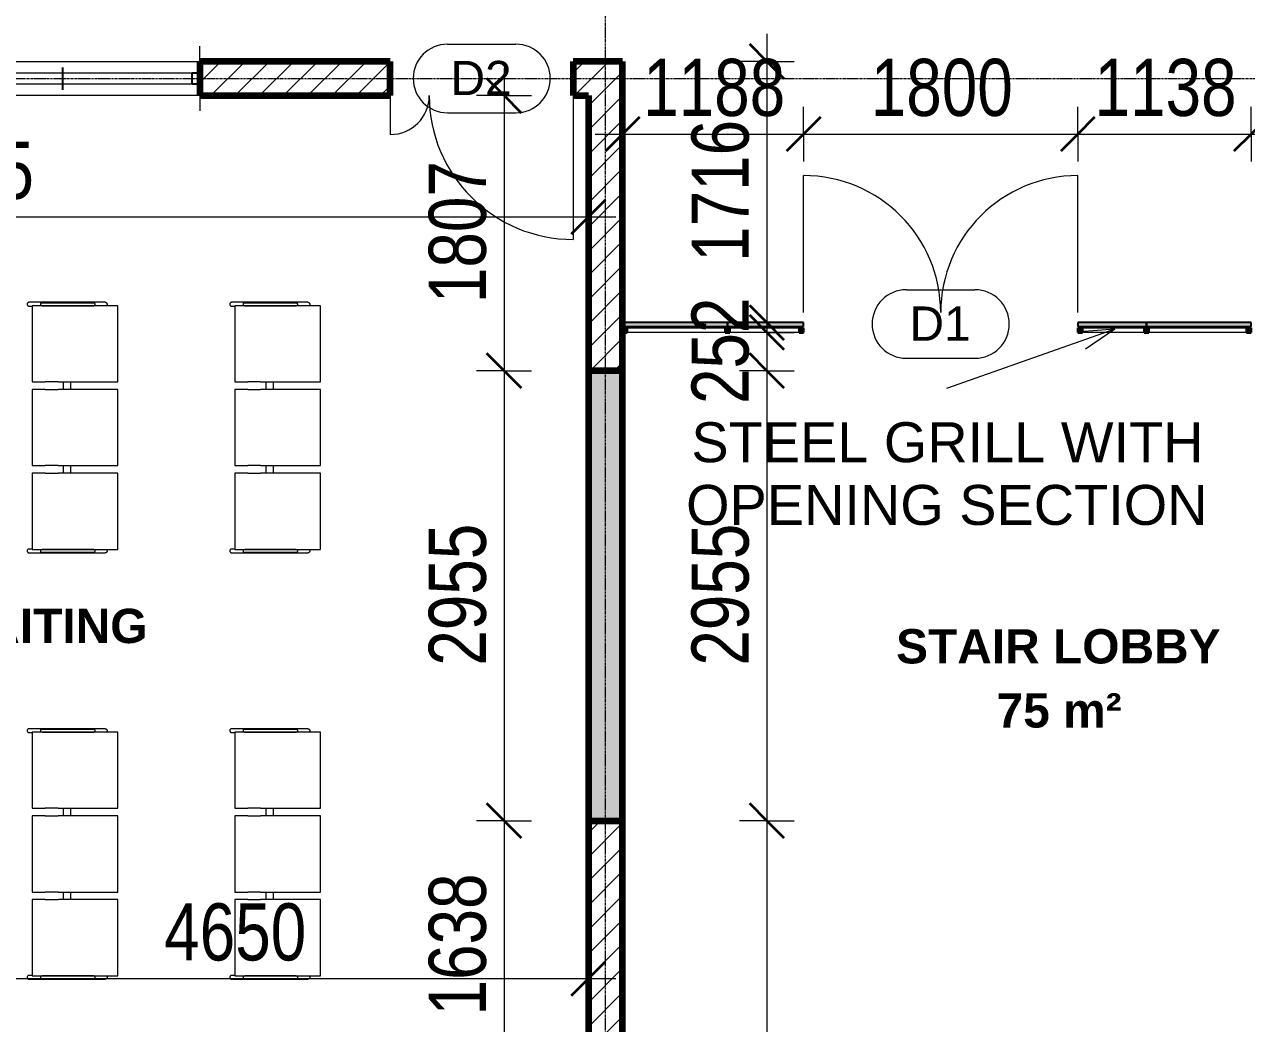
# Model space of a CAD drawing. Header units: millimetres. Extents: x -35190 to 411743, y -233114 to 23872.
# Drawn here: x 4173 to 12194, y -8334 to -1773 of the extents above; entities that cross this region are included whole.
import ezdxf

# ---------------------------------------------------------------- set-up
doc = ezdxf.new("R2010")
doc.units = ezdxf.units.MM
for name, pattern in [('Aligning Line', [6.35, 3.175, -3.175]), ('Dash', [6.35, 3.175, -3.175]), ('Grid Line', [22.225, 12.7, -3.175, 3.175, -3.175])]:
    doc.linetypes.add(name, pattern=pattern)
for name, color, linetype, lineweight in [('A-ANNO-DIMS', 211, 'Continuous', 9), ('A-ANNO-DIMS-75', 211, 'Continuous', 9), ('A-AREA-IDEN', 2, 'Continuous', 9), ('A-DETL-GENF', 92, 'Continuous', 18), ('A-DETL-HDLN', 90, 'Dash', 18), ('A-DETL-THIN', 151, 'Continuous', 18), ('A-DOOR', 31, 'Continuous', 18), ('A-DOOR-IDEN', 31, 'Continuous', 9), ('A-GLAZ', 151, 'Continuous', 18), ('A-GLAZ-CURT', 52, 'Continuous', 18), ('A-GLAZ-CWMG', 51, 'Continuous', 18), ('A-WALL', 113, 'Continuous', 18), ('A-WALL-PATT', 111, 'Continuous', 18), ('G-ANNO-TEXT', 231, 'Continuous', 9), ('I-FURN', 30, 'Continuous', 18), ('S-GRID', 1, 'Continuous', 9)]:
    doc.layers.add(name, color=color, linetype=linetype, lineweight=lineweight)
doc.styles.add('Arial_10', font='arial.ttf', dxfattribs={"height": 225})
doc.styles.add('Arial_3', font='arial.ttf', dxfattribs={"width": 0.8, "height": 375})
doc.styles.add('Arial_7', font='arial.ttf', dxfattribs={"height": 262.5})
doc.styles.add('Arial_B', font='arialbd.ttf', dxfattribs={"height": 225})
doc.dimstyles.new('main_4_5mm', dxfattribs={"dimscale": 304.8, "dimtxt": 382.597275, "dimasz": 0.738189, "dimexe": 0.590551, "dimexo": 0.0625, "dimgap": 0.024606, "dimtad": 1, "dimdec": 0, "dimzin": 0, "dimdsep": 46, "dimtxsty": 'Arial_3', "dimblk1": 'OBLIQUE', "dimblk2": 'OBLIQUE', "dimsah": 1, "dimcen": 0.09, "dimdle": 0.590551, "dimazin": 0, "dimtfac": 1, "dimtdec": 4, "dimtix": 1, "dimtmove": 0, "dimatfit": 3, "dimfxl": 0.590551, "dimfxlon": 1, "dimtvp": 1, "dimtolj": 1, "dimtzin": 0, "dimarcsym": 2})
doc.dimstyles.new('main_4_5mm_2', dxfattribs={"dimscale": 304.8, "dimtxt": 382.597275, "dimasz": 0.738189, "dimexe": 0.590551, "dimexo": 0.0625, "dimgap": 0.024606, "dimtad": 1, "dimdec": 0, "dimzin": 0, "dimdsep": 46, "dimtxsty": 'Arial_3', "dimblk1": 'OBLIQUE', "dimblk2": 'OBLIQUE', "dimsah": 1, "dimcen": 0.09, "dimdle": 0.590551, "dimazin": 0, "dimtfac": 1, "dimtdec": 4, "dimtix": 1, "dimtmove": 0, "dimatfit": 3, "dimfxl": 0.590551, "dimfxlon": 1, "dimtvp": 1, "dimtolj": 1, "dimtzin": 0, "dimarcsym": 2})
pattern_1 = [(45, (0, 0), (-79.5495, 79.5495), [])]

# ---------------------------------------------------------------- blocks, each defined once
blk = doc.blocks.new('Sliding - 2L - SL1_8 X 1_5-424376-GROUND FLOOR')
at = {"layer": 'A-GLAZ'}
for p, q in [((-573.8, 112.5), (-573.8, 212.5)), ((1226.2, 112.5), (1226.2, 212.5)), ((1176.2, 35), (-523.8, 35)), ((-523.8, -35), (1176.2, -35)), ((-573.8, -112.5), (-573.8, -192.5)), ((1226.2, -112.5), (1226.2, -212.5))]:
    blk.add_line(p, q, dxfattribs=at)
at = {"layer": 'A-GLAZ', "lineweight": 25}
for p, q in [((-523.8, 35), (-573.8, 35)), ((-523.8, -35), (-523.8, 35)), ((326.2, -75), (326.2, 72.5)), ((1226.2, 35), (1176.2, 35)), ((1176.2, -35), (1176.2, 35)), ((-573.8, -35), (-523.8, -35)), ((1176.2, -35), (1226.2, -35))]:
    blk.add_line(p, q, dxfattribs=at)
blk = doc.blocks.new('Double - Offset 1 - 1200 x 2100mm Sgl Swing-501792-GROUND FLOOR')
at = {"layer": 'A-DOOR'}
for p, q in [((-366, -112.5), (-366, -368)), ((834, -112.5), (834, -1057))]:
    blk.add_line(p, q, dxfattribs=at)
for centre, radius, start, end in [((-366, -112.5), 255.5, 270, 0), ((834, -112.5), 944.5, 180, 270)]:
    blk.add_arc(centre, radius, start, end, dxfattribs=at)
blk = doc.blocks.new('Waitiing_Room_Seat_-_3St_3749 - Three Seater-554953-GROUND FLOOR')
at = {"layer": 'I-FURN'}
for p, q in [((-272.5, 150), (-272.5, -100)), ((250, 129.6), (-250, 129.6)), ((-250, 129.6), (-250, 120)), ((-250, 120), (-250, 61)), ((-247.5, 129.6), (-247.5, 150)), ((250, 120), (250, 129.6)), ((250, 43.9), (250, 120)), ((800, 129.6), (300, 129.6)), ((300, 129.6), (300, 120)), ((300, 120), (300, 43.9)), ((800, 120), (800, 129.6)), ((800, 43.9), (800, 120)), ((1350, 129.6), (850, 129.6)), ((850, 129.6), (850, 120)), ((850, 120), (850, 43.9)), ((1347.5, 150), (1347.5, 129.6)), ((1350, 120), (1350, 129.6)), ((1350, 60.9), (1350, 120)), ((1372.5, -100), (1372.5, 150)), ((250, 43.9), (250, -40.1)), ((300, -40.1), (300, 43.9)), ((800, 43.9), (800, -40.1)), ((850, -40.1), (850, 43.9)), ((250, -430), (250, -40.1)), ((300, -75), (250, -75)), ((300, -40.1), (300, -430)), ((800, -430), (800, -40.1)), ((850, -75), (800, -75)), ((850, -40.1), (850, -430)), ((-272.5, -100), (-272.5, -350)), ((250, -125), (300, -125)), ((800, -125), (850, -125)), ((1372.5, -350), (1372.5, -100)), ((-270, -249.3), (-270, -257.4)), ((-270, -266.6), (-270, -269.7)), ((-250, -269.7), (-250, -266.6)), ((-250, -269.7), (-250, -430)), ((1350, -249.3), (1350, -257.4)), ((1350, -266.6), (1350, -269.7)), ((1350, -430), (1350, -269.7)), ((1370, -269.7), (1370, -266.6)), ((-250, -430), (-250, -433.7)), ((-250, -433.7), (250, -433.7)), ((250, -433.7), (250, -430)), ((300, -430), (300, -433.7)), ((300, -433.7), (800, -433.7)), ((800, -433.7), (800, -430)), ((850, -430), (850, -433.7)), ((850, -433.7), (1350, -433.7)), ((1350, -433.7), (1350, -430))]:
    blk.add_line(p, q, dxfattribs=at)
at = {"layer": 'I-FURN', "flags": 128}
for points in [[(-270, -249.3), (-270, -170.2), (-270, -89.3), (-270, -8.4), (-270, 70.7)], [(-270, 70.7), (-270, -8.4), (-270, -89.3), (-270, -170.2), (-270, -249.3)], [(-250, 64.4), (-250, -8.4), (-250, -89.3), (-250, -170.2), (-250, -249.3)], [(-250, -249.3), (-250, -170.2), (-250, -89.3), (-250, -8.4), (-250, 64.4)], [(1350, 64.4), (1350, -8.4), (1350, -89.3), (1350, -170.2), (1350, -249.3)], [(1350, -249.3), (1350, -170.2), (1350, -89.3), (1350, -8.4), (1350, 64.4)], [(1370, -249.3), (1370, -170.2), (1370, -89.3), (1370, -8.4), (1370, 70.7)], [(1370, 70.7), (1370, -8.4), (1370, -89.3), (1370, -170.2), (1370, -249.3)], [(-270, -269.7), (-270, -274.3), (-270, -266.6), (-270, -249.3)], [(-270, -249.3), (-270, -266.6), (-270, -274.3), (-270, -269.7)], [(-250, -274.4), (-250.2, -275.9), (-250.8, -277.3), (-251.8, -278.7), (-253.1, -279.8), (-254.8, -280.8), (-256.8, -281.5), (-259, -281.9), (-261.3, -281.8), (-263.6, -281.4), (-265.6, -280.6), (-267.4, -279.5), (-268.5, -278.3), (-269.2, -277.4), (-269.8, -275.8), (-270, -274.4)], [(-250, -249.3), (-250, -266.6), (-250, -274.3), (-250, -269.7)], [(-250, -269.7), (-250, -274.3), (-250, -266.6), (-250, -249.3)], [(1350, -249.3), (1350, -266.6), (1350, -274.3), (1350, -269.7)], [(1350, -269.7), (1350, -274.3), (1350, -266.6), (1350, -249.3)], [(1370, -274.4), (1369.8, -275.9), (1369.2, -277.3), (1368.2, -278.7), (1366.9, -279.8), (1365.2, -280.8), (1363.2, -281.5), (1361, -281.9), (1358.7, -281.8), (1356.4, -281.4), (1354.4, -280.6), (1352.6, -279.5), (1351.5, -278.3), (1350.8, -277.4), (1350.2, -275.8), (1350, -274.4)], [(1370, -269.7), (1370, -274.3), (1370, -266.6), (1370, -249.3)], [(1370, -249.3), (1370, -266.6), (1370, -274.3), (1370, -269.7)]]:
    blk.add_lwpolyline(points, dxfattribs=at)
at = {"layer": 'I-FURN'}
for points, knots in [([(-247.5, 150), (-247.5, 151.1), (-247.8, 153.3), (-248.8, 155.8), (-250.1, 157.6), (-251.5, 159.3), (-253.7, 160.9), (-256.7, 162.2), (-260, 162.6), (-263.3, 162.2), (-266.3, 160.9), (-268.5, 159.3), (-269.9, 157.6), (-271.2, 155.8), (-272.2, 153.3), (-272.5, 151.1), (-272.5, 150)], [0, 0, 0, 0, 0.083333, 0.166667, 0.208333, 0.25, 0.333333, 0.416667, 0.5, 0.583333, 0.666667, 0.75, 0.791667, 0.833333, 0.916667, 1, 1, 1, 1]), ([(1372.5, 150), (1372.5, 151.1), (1372.2, 153.3), (1371.2, 155.8), (1369.9, 157.6), (1368.5, 159.3), (1366.3, 160.9), (1363.3, 162.2), (1360, 162.6), (1356.7, 162.2), (1353.7, 160.9), (1351.5, 159.3), (1350.1, 157.6), (1348.8, 155.8), (1347.8, 153.3), (1347.5, 151.1), (1347.5, 150)], [0, 0, 0, 0, 0.083333, 0.166667, 0.208333, 0.25, 0.333333, 0.416667, 0.5, 0.583333, 0.666667, 0.75, 0.791667, 0.833333, 0.916667, 1, 1, 1, 1]), ([(-269.9, -100), (-270.2, -100), (-270.7, -100), (-271.2, -100), (-271.7, -100), (-272.3, -100), (-272.5, -100), (-272.5, -100)], [0.7916667, 0.7916667, 0.7916667, 0.7916667, 0.8333333, 0.8541667, 0.875, 0.9166667, 1, 1, 1, 1]), ([(1372.5, -100), (1372.5, -100), (1372.3, -100), (1371.6, -100), (1371, -100), (1370.4, -100), (1370.1, -100), (1370, -100)], [0, 0, 0, 0, 0.0833333, 0.125, 0.1666667, 0.1875, 0.2044836, 0.2044836, 0.2044836, 0.2044836]), ([(-249.9, -357.4), (-250, -357.5), (-250.4, -358), (-251.5, -359.3), (-253.7, -360.9), (-256.7, -362.2), (-260, -362.6), (-263.3, -362.2), (-266.3, -360.9), (-268.5, -359.3), (-269.9, -357.6), (-271.2, -355.8), (-272.2, -353.3), (-272.5, -351.1), (-272.5, -350)], [0.2012889, 0.2012889, 0.2012889, 0.2012889, 0.2083333, 0.25, 0.3333333, 0.4166667, 0.5, 0.5833333, 0.6666667, 0.75, 0.7916667, 0.8333333, 0.9166667, 1, 1, 1, 1]), ([(1372.5, -350), (1372.5, -351.1), (1372.2, -353.3), (1371.2, -355.8), (1369.9, -357.6), (1368.5, -359.3), (1366.3, -360.9), (1363.3, -362.2), (1360, -362.6), (1356.7, -362.2), (1353.7, -360.9), (1351.5, -359.3), (1350.4, -358), (1350, -357.5), (1349.9, -357.4)], [0, 0, 0, 0, 0.0833333, 0.1666667, 0.2083333, 0.25, 0.3333333, 0.4166667, 0.5, 0.5833333, 0.6666667, 0.75, 0.7916667, 0.7987111, 0.7987111, 0.7987111, 0.7987111])]:
    blk.add_open_spline(points, degree=3, knots=knots, dxfattribs=at)
for points in [[(-270, 70.7), (-270, 70.9), (-269.9, 71.2), (-269.2, 71.6), (-268.1, 72), (-266.7, 72.4), (-265, 72.6), (-263.1, 72.8), (-261.1, 72.9), (-258.9, 72.9), (-256.9, 72.8), (-255, 72.6), (-253.3, 72.4), (-251.9, 72), (-250.8, 71.6), (-250.1, 71.2), (-250, 70.9), (-250, 70.7)], [(1350, 70.7), (1350, 70.9), (1350.1, 71.2), (1350.8, 71.6), (1351.9, 72), (1353.3, 72.4), (1355, 72.6), (1356.9, 72.8), (1358.9, 72.9), (1361.1, 72.9), (1363.1, 72.8), (1365, 72.6), (1366.7, 72.4), (1368.1, 72), (1369.2, 71.6), (1369.9, 71.2), (1370, 70.9), (1370, 70.7)], [(-269.8, -271), (-269.9, -270.6), (-270, -270.1), (-270, -269.7)], [(1350.2, -271), (1350.1, -270.6), (1350, -270.1), (1350, -269.7)]]:
    blk.add_open_spline(points, degree=3, dxfattribs=at)
blk = doc.blocks.new('System Panel - Glazed-793317-GROUND FLOOR')
at = {"layer": 'A-GLAZ-CURT'}
blk.add_hatch(color=1, dxfattribs=at).paths.add_polyline_path([(343.8, 24.5), (343.8, 49.5), (-343.8, 49.5), (-343.8, 24.5)])
at = {"layer": 'A-GLAZ-CURT', "lineweight": 25}
for p, q in [((343.8, 49.5), (-343.8, 49.5)), ((-343.8, 49.5), (-343.8, 24.5)), ((-343.8, 24.5), (343.8, 24.5)), ((343.8, 24.5), (343.8, 49.5))]:
    blk.add_line(p, q, dxfattribs=at)
blk = doc.blocks.new('System Panel - Glazed-793319-GROUND FLOOR')
at = {"layer": 'A-GLAZ-CURT'}
blk.add_hatch(color=1, dxfattribs=at).paths.add_polyline_path([(156.2, 24.5), (156.2, 49.5), (-343.7, 49.5), (-343.7, 24.5)])
at = {"layer": 'A-GLAZ-CURT', "lineweight": 25}
for p, q in [((156.2, 49.5), (-343.7, 49.5)), ((-343.7, 49.5), (-343.7, 24.5)), ((-343.7, 24.5), (156.2, 24.5)), ((156.2, 24.5), (156.2, 49.5))]:
    blk.add_line(p, q, dxfattribs=at)
blk = doc.blocks.new('Rectangular Mullion - 30mm Square-793321-GROUND FLOOR')
at = {"layer": 'A-GLAZ-CWMG'}
blk.add_hatch(color=1, dxfattribs=at).paths.add_polyline_path([(0, 15), (0, -15), (-30, -15), (-30, 15)])
at = {"layer": 'A-GLAZ-CWMG', "lineweight": 35}
for p, q in [((-30, 15), (0, 15)), ((-30, -15), (-30, 15)), ((0, 15), (0, -15)), ((0, -15), (-30, -15))]:
    blk.add_line(p, q, dxfattribs=at)
blk = doc.blocks.new('Rectangular Mullion - 30mm Square-793324-GROUND FLOOR')
at = {"layer": 'A-GLAZ-CWMG'}
blk.add_hatch(color=1, dxfattribs=at).paths.add_polyline_path([(-30, 15), (-30, -15), (0, -15), (0, 15)])
at = {"layer": 'A-GLAZ-CWMG', "lineweight": 35}
for p, q in [((0, 15), (-30, 15)), ((-30, 15), (-30, -15)), ((0, -15), (0, 15)), ((-30, -15), (0, -15))]:
    blk.add_line(p, q, dxfattribs=at)
blk = doc.blocks.new('Rectangular Mullion - 30mm Square-793302-GROUND FLOOR')
at = {"layer": 'A-GLAZ-CWMG'}
for p, q in [((8128.9, -3765.3), (8771.4, -3765.3)), ((8771.4, -3795.3), (8128.9, -3795.3))]:
    blk.add_line(p, q, dxfattribs=at)
blk = doc.blocks.new('Rectangular Mullion - 30mm Square-793303-GROUND FLOOR')
at = {"layer": 'A-GLAZ-CWMG'}
for p, q in [((8801.4, -3765.3), (9256.4, -3765.3)), ((9256.4, -3795.3), (8801.4, -3795.3))]:
    blk.add_line(p, q, dxfattribs=at)
blk = doc.blocks.new('Rectangular Mullion - 30mm Square-793235-GROUND FLOOR')
at = {"layer": 'A-GLAZ-CWMG'}
blk.add_hatch(color=1, dxfattribs=at).paths.add_polyline_path([(15, 15), (15, -15), (-15, -15), (-15, 15)])
at = {"layer": 'A-GLAZ-CWMG', "lineweight": 35}
for p, q in [((-15, 15), (15, 15)), ((-15, -15), (-15, 15)), ((15, 15), (15, -15)), ((15, -15), (-15, -15))]:
    blk.add_line(p, q, dxfattribs=at)
blk = doc.blocks.new('Double - Flush _UK_ - 1810 x 2110mm-792015-GROUND FLOOR')
at = {"layer": 'A-DOOR'}
for p, q in [((-900, 75), (-900, 975)), ((900, 75), (900, 975))]:
    blk.add_line(p, q, dxfattribs=at)
for centre, start, end in [((-900, 75), 360, 90), ((900, 75), 90, 180)]:
    blk.add_arc(centre, 900, start, end, dxfattribs=at)
blk = doc.blocks.new('System Panel - Glazed-793327-GROUND FLOOR')
at = {"layer": 'A-GLAZ-CURT'}
blk.add_hatch(color=1, dxfattribs=at).paths.add_polyline_path([(343.7, 24.5), (343.7, 49.5), (-106.2, 49.5), (-106.2, 24.5)])
at = {"layer": 'A-GLAZ-CURT', "lineweight": 25}
for p, q in [((343.7, 49.5), (-106.2, 49.5)), ((-106.2, 49.5), (-106.2, 24.5)), ((-106.2, 24.5), (343.7, 24.5)), ((343.7, 24.5), (343.7, 49.5))]:
    blk.add_line(p, q, dxfattribs=at)
blk = doc.blocks.new('Rectangular Mullion - 30mm Square-793309-GROUND FLOOR')
at = {"layer": 'A-GLAZ-CWMG'}
for p, q in [((11116.4, -3765.3), (11521.4, -3765.3)), ((11521.4, -3795.3), (11116.4, -3795.3))]:
    blk.add_line(p, q, dxfattribs=at)
blk = doc.blocks.new('Rectangular Mullion - 30mm Square-793314-GROUND FLOOR')
at = {"layer": 'A-GLAZ-CWMG'}
blk.add_hatch(color=1, dxfattribs=at).paths.add_polyline_path([(0, 15), (0, -15), (-30, -15), (-30, 15)])
at = {"layer": 'A-GLAZ-CWMG', "lineweight": 35}
for p, q in [((-30, 15), (0, 15)), ((-30, -15), (-30, 15)), ((0, 15), (0, -15)), ((0, -15), (-30, -15))]:
    blk.add_line(p, q, dxfattribs=at)
blk = doc.blocks.new('Rectangular Mullion - 30mm Square-793315-GROUND FLOOR')
at = {"layer": 'A-GLAZ-CWMG'}
blk.add_hatch(color=1, dxfattribs=at).paths.add_polyline_path([(-30, 15), (-30, -15), (0, -15), (0, 15)])
at = {"layer": 'A-GLAZ-CWMG', "lineweight": 35}
for p, q in [((0, 15), (-30, 15)), ((-30, 15), (-30, -15)), ((0, -15), (0, 15)), ((-30, -15), (0, -15))]:
    blk.add_line(p, q, dxfattribs=at)
blk = doc.blocks.new('DIMBLOCK32-GROUND FLOOR')
at = {"layer": 'A-ANNO-DIMS-75', "transparency": 16777216}
for p, q in [((8098.9, -2493.1), (8098.9, -2313.1)), ((9286.4, -2493.1), (9286.4, -2313.1)), ((7918.9, -2493.1), (9286.4, -2493.1)), ((8098.9, -2493.1), (8098.9, -2673.1)), ((9286.4, -2493.1), (9286.4, -2673.1))]:
    blk.add_line(p, q, dxfattribs=at)
at = {"layer": 'A-ANNO-DIMS-75', "lineweight": 35, "transparency": 16777216}
for p, q in [((8098.9, -2493.1), (8211.4, -2380.6)), ((9286.4, -2493.1), (9398.9, -2380.6)), ((8098.9, -2493.1), (7986.4, -2605.6)), ((9286.4, -2493.1), (9173.9, -2605.6))]:
    blk.add_line(p, q, dxfattribs=at)
at = {"layer": 'A-ANNO-DIMS-75', "color": 0, "transparency": 16777216, "insert": (8233.5, -1998.8), "char_height": 375, "width": 1101.88, "attachment_point": 1, "line_spacing_factor": 0.941778, "style": 'Arial_3'}
blk.add_mtext('1188', dxfattribs=at)
blk = doc.blocks.new('_Oblique')
at = {"color": 0, "linetype": 'ByBlock', "lineweight": -2}
blk.add_line((-0.5, -0.5), (0.5, 0.5), dxfattribs=at)
blk = doc.blocks.new('DIMBLOCK33-GROUND FLOOR')
at = {"layer": 'A-ANNO-DIMS-75', "transparency": 16777216}
for p, q in [((9286.4, -2493.1), (9286.4, -2313.1)), ((11086.4, -2493.1), (11086.4, -2313.1)), ((9286.4, -2493.1), (11086.4, -2493.1)), ((9286.4, -2493.1), (9286.4, -2673.1)), ((11086.4, -2493.1), (11086.4, -2673.1))]:
    blk.add_line(p, q, dxfattribs=at)
at = {"layer": 'A-ANNO-DIMS-75', "lineweight": 35, "transparency": 16777216}
for p, q in [((9286.4, -2493.1), (9398.9, -2380.6)), ((11086.4, -2493.1), (11198.9, -2380.6)), ((9286.4, -2493.1), (9173.9, -2605.6)), ((11086.4, -2493.1), (10973.9, -2605.6))]:
    blk.add_line(p, q, dxfattribs=at)
at = {"layer": 'A-ANNO-DIMS-75', "color": 0, "transparency": 16777216, "insert": (9727.3, -1998.8), "char_height": 375, "width": 1101.88, "attachment_point": 1, "line_spacing_factor": 0.941778, "style": 'Arial_3'}
blk.add_mtext('1800', dxfattribs=at)
blk = doc.blocks.new('DIMBLOCK34-GROUND FLOOR')
at = {"layer": 'A-ANNO-DIMS-75', "transparency": 16777216}
for p, q in [((11086.4, -2493.1), (11086.4, -2313.1)), ((12223.9, -2493.1), (12223.9, -2313.1)), ((11086.4, -2493.1), (12403.9, -2493.1)), ((11086.4, -2493.1), (11086.4, -2673.1)), ((12223.9, -2493.1), (12223.9, -2673.1))]:
    blk.add_line(p, q, dxfattribs=at)
at = {"layer": 'A-ANNO-DIMS-75', "lineweight": 35, "transparency": 16777216}
for p, q in [((11086.4, -2493.1), (11198.9, -2380.6)), ((12223.9, -2493.1), (12336.4, -2380.6)), ((11086.4, -2493.1), (10973.9, -2605.6)), ((12223.9, -2493.1), (12111.4, -2605.6))]:
    blk.add_line(p, q, dxfattribs=at)
at = {"layer": 'A-ANNO-DIMS-75', "color": 0, "transparency": 16777216, "insert": (11196, -1998.8), "char_height": 375, "width": 1101.88, "attachment_point": 1, "line_spacing_factor": 0.941778, "style": 'Arial_3'}
blk.add_mtext('1138', dxfattribs=at)
blk = doc.blocks.new('DIMBLOCK35-GROUND FLOOR')
at = {"layer": 'A-ANNO-DIMS-75', "transparency": 16777216}
for p, q in [((-351.1, -3037.4), (-351.1, -2857.4)), ((7873.9, -3037.4), (7873.9, -2857.4)), ((-531.1, -3037.4), (8053.9, -3037.4)), ((-351.1, -3037.4), (-351.1, -3217.4)), ((7873.9, -3037.4), (7873.9, -3217.4))]:
    blk.add_line(p, q, dxfattribs=at)
at = {"layer": 'A-ANNO-DIMS-75', "lineweight": 35, "transparency": 16777216}
for p, q in [((-351.1, -3037.4), (-238.6, -2924.9)), ((7873.9, -3037.4), (7986.4, -2924.9)), ((-351.1, -3037.4), (-463.6, -3149.9)), ((7873.9, -3037.4), (7761.4, -3149.9))]:
    blk.add_line(p, q, dxfattribs=at)
at = {"layer": 'A-ANNO-DIMS-75', "color": 0, "transparency": 16777216, "insert": (3302.3, -2543.1), "char_height": 375, "width": 1101.88, "attachment_point": 1, "line_spacing_factor": 0.941778, "style": 'Arial_3'}
blk.add_mtext('8225', dxfattribs=at)
blk = doc.blocks.new('DIMBLOCK75-GROUND FLOOR')
at = {"layer": 'A-ANNO-DIMS-75', "lineweight": 35, "transparency": 16777216}
for p, q in [((9045.1, -3795.3), (8932.6, -3682.8)), ((9045.1, -3795.3), (9157.6, -3907.8)), ((9045.1, -4047.3), (8932.6, -3934.8)), ((9045.1, -4047.3), (9157.6, -4159.8))]:
    blk.add_line(p, q, dxfattribs=at)
at = {"layer": 'A-ANNO-DIMS-75', "transparency": 16777216}
for p, q in [((9045.1, -3615.3), (9045.1, -4047.3)), ((9045.1, -3795.3), (8865.1, -3795.3)), ((9045.1, -3795.3), (9225.1, -3795.3)), ((9045.1, -4047.3), (8865.1, -4047.3)), ((9045.1, -4047.3), (9225.1, -4047.3))]:
    blk.add_line(p, q, dxfattribs=at)
at = {"layer": 'A-ANNO-DIMS-75', "color": 0, "transparency": 16777216, "insert": (8550.8, -4265.6), "char_height": 375, "width": 826.41, "attachment_point": 1, "rotation": 90, "line_spacing_factor": 0.941778, "style": 'Arial_3'}
blk.add_mtext('252', dxfattribs=at)
blk = doc.blocks.new('DIMBLOCK76-GROUND FLOOR')
at = {"layer": 'A-ANNO-DIMS-75', "lineweight": 35, "transparency": 16777216}
for p, q in [((9045.1, -4047.3), (8932.6, -3934.8)), ((9045.1, -4047.3), (9157.6, -4159.8)), ((9045.1, -7002.3), (8932.6, -6889.8)), ((9045.1, -7002.3), (9157.6, -7114.8))]:
    blk.add_line(p, q, dxfattribs=at)
at = {"layer": 'A-ANNO-DIMS-75', "transparency": 16777216}
for p, q in [((9045.1, -4047.3), (8865.1, -4047.3)), ((9045.1, -4047.3), (9045.1, -7002.3)), ((9045.1, -4047.3), (9225.1, -4047.3)), ((9045.1, -7002.3), (8865.1, -7002.3)), ((9045.1, -7002.3), (9225.1, -7002.3))]:
    blk.add_line(p, q, dxfattribs=at)
at = {"layer": 'A-ANNO-DIMS-75', "color": 0, "transparency": 16777216, "insert": (8550.8, -5983.9), "char_height": 375, "width": 1101.88, "attachment_point": 1, "rotation": 90, "line_spacing_factor": 0.941778, "style": 'Arial_3'}
blk.add_mtext('2955', dxfattribs=at)
blk = doc.blocks.new('DIMBLOCK77-GROUND FLOOR')
at = {"layer": 'A-ANNO-DIMS-75', "lineweight": 35, "transparency": 16777216}
for p, q in [((9045.1, -7002.3), (8932.6, -6889.8)), ((9045.1, -7002.3), (9157.6, -7114.8)), ((9045.1, -12358.3), (8932.6, -12245.8)), ((9045.1, -12358.3), (9157.6, -12470.8))]:
    blk.add_line(p, q, dxfattribs=at)
at = {"layer": 'A-ANNO-DIMS-75', "transparency": 16777216}
for p, q in [((9045.1, -7002.3), (8865.1, -7002.3)), ((9045.1, -7002.3), (9045.1, -12358.3)), ((9045.1, -7002.3), (9225.1, -7002.3)), ((9045.1, -12358.3), (8865.1, -12358.3)), ((9045.1, -12358.3), (9225.1, -12358.3))]:
    blk.add_line(p, q, dxfattribs=at)
at = {"layer": 'A-ANNO-DIMS-75', "color": 0, "transparency": 16777216, "insert": (8550.8, -10139.4), "char_height": 375, "width": 1101.88, "attachment_point": 1, "rotation": 90, "line_spacing_factor": 0.941778, "style": 'Arial_3'}
blk.add_mtext('5356', dxfattribs=at)
blk = doc.blocks.new('DIMBLOCK118-GROUND FLOOR')
at = {"layer": 'A-ANNO-DIMS-75', "transparency": 16777216}
for p, q in [((3223.9, -8038.5), (3223.9, -7858.5)), ((7873.9, -8038.5), (7873.9, -7858.5)), ((3223.9, -8038.5), (8053.9, -8038.5)), ((3223.9, -8038.5), (3223.9, -8218.5)), ((7873.9, -8038.5), (7873.9, -8218.5))]:
    blk.add_line(p, q, dxfattribs=at)
at = {"layer": 'A-ANNO-DIMS-75', "lineweight": 35, "transparency": 16777216}
for p, q in [((3223.9, -8038.5), (3336.4, -7926)), ((7873.9, -8038.5), (7986.4, -7926)), ((3223.9, -8038.5), (3111.4, -8151)), ((7873.9, -8038.5), (7761.4, -8151))]:
    blk.add_line(p, q, dxfattribs=at)
at = {"layer": 'A-ANNO-DIMS-75', "color": 0, "transparency": 16777216, "insert": (5089.8, -7544.2), "char_height": 375, "width": 1101.88, "attachment_point": 1, "line_spacing_factor": 0.941778, "style": 'Arial_3'}
blk.add_mtext('4650', dxfattribs=at)
blk = doc.blocks.new('DIMBLOCK126-GROUND FLOOR')
at = {"layer": 'A-ANNO-DIMS-75', "transparency": 16777216}
for p, q in [((9045.1, -1835.3), (9045.1, -3910.8)), ((9045.1, -2015.3), (8865.1, -2015.3)), ((9045.1, -2015.3), (9225.1, -2015.3)), ((9045.1, -3730.8), (8865.1, -3730.8)), ((9045.1, -3730.8), (9225.1, -3730.8))]:
    blk.add_line(p, q, dxfattribs=at)
at = {"layer": 'A-ANNO-DIMS-75', "lineweight": 35, "transparency": 16777216}
for p, q in [((9045.1, -2015.3), (8932.6, -1902.8)), ((9045.1, -2015.3), (9157.6, -2127.8)), ((9045.1, -3730.8), (8932.6, -3618.3)), ((9045.1, -3730.8), (9157.6, -3843.3))]:
    blk.add_line(p, q, dxfattribs=at)
at = {"layer": 'A-ANNO-DIMS-75', "color": 0, "transparency": 16777216, "insert": (8550.8, -3332.2), "char_height": 375, "width": 1101.88, "attachment_point": 1, "rotation": 90, "line_spacing_factor": 0.941778, "style": 'Arial_3'}
blk.add_mtext('1716', dxfattribs=at)
blk = doc.blocks.new('DIMBLOCK426-GROUND FLOOR')
at = {"layer": 'A-ANNO-DIMS-75', "transparency": 16777216}
for p, q in [((7320.6, -2060.3), (7320.6, -4047.3)), ((7320.6, -2240.3), (7140.6, -2240.3)), ((7320.6, -2240.3), (7500.6, -2240.3)), ((7320.6, -4047.3), (7140.6, -4047.3)), ((7320.6, -4047.3), (7500.6, -4047.3))]:
    blk.add_line(p, q, dxfattribs=at)
at = {"layer": 'A-ANNO-DIMS-75', "lineweight": 35, "transparency": 16777216}
for p, q in [((7320.6, -2240.3), (7208.1, -2127.8)), ((7320.6, -2240.3), (7433.1, -2352.8)), ((7320.6, -4047.3), (7208.1, -3934.8)), ((7320.6, -4047.3), (7433.1, -4159.8))]:
    blk.add_line(p, q, dxfattribs=at)
at = {"layer": 'A-ANNO-DIMS-75', "color": 0, "transparency": 16777216, "insert": (6826.2, -3602.9), "char_height": 375, "width": 1101.88, "attachment_point": 1, "rotation": 90, "line_spacing_factor": 0.941778, "style": 'Arial_3'}
blk.add_mtext('1807', dxfattribs=at)
blk = doc.blocks.new('DIMBLOCK427-GROUND FLOOR')
at = {"layer": 'A-ANNO-DIMS-75', "lineweight": 35, "transparency": 16777216}
for p, q in [((7320.6, -4047.3), (7208.1, -3934.8)), ((7320.6, -4047.3), (7433.1, -4159.8)), ((7320.6, -7002.3), (7208.1, -6889.8)), ((7320.6, -7002.3), (7433.1, -7114.8))]:
    blk.add_line(p, q, dxfattribs=at)
at = {"layer": 'A-ANNO-DIMS-75', "transparency": 16777216}
for p, q in [((7320.6, -4047.3), (7140.6, -4047.3)), ((7320.6, -4047.3), (7320.6, -7002.3)), ((7320.6, -4047.3), (7500.6, -4047.3)), ((7320.6, -7002.3), (7140.6, -7002.3)), ((7320.6, -7002.3), (7500.6, -7002.3))]:
    blk.add_line(p, q, dxfattribs=at)
at = {"layer": 'A-ANNO-DIMS-75', "color": 0, "transparency": 16777216, "insert": (6826.2, -5983.9), "char_height": 375, "width": 1101.88, "attachment_point": 1, "rotation": 90, "line_spacing_factor": 0.941778, "style": 'Arial_3'}
blk.add_mtext('2955', dxfattribs=at)
blk = doc.blocks.new('DIMBLOCK428-GROUND FLOOR')
at = {"layer": 'A-ANNO-DIMS-75', "lineweight": 35, "transparency": 16777216}
for p, q in [((7320.6, -7002.3), (7208.1, -6889.8)), ((7320.6, -7002.3), (7433.1, -7114.8)), ((7320.6, -8640.3), (7208.1, -8527.8)), ((7320.6, -8640.3), (7433.1, -8752.8))]:
    blk.add_line(p, q, dxfattribs=at)
at = {"layer": 'A-ANNO-DIMS-75', "transparency": 16777216}
for p, q in [((7320.6, -7002.3), (7140.6, -7002.3)), ((7320.6, -7002.3), (7320.6, -8820.3)), ((7320.6, -7002.3), (7500.6, -7002.3)), ((7320.6, -8640.3), (7140.6, -8640.3)), ((7320.6, -8640.3), (7500.6, -8640.3))]:
    blk.add_line(p, q, dxfattribs=at)
at = {"layer": 'A-ANNO-DIMS-75', "color": 0, "transparency": 16777216, "insert": (6826.2, -8280.4), "char_height": 375, "width": 1101.88, "attachment_point": 1, "rotation": 90, "line_spacing_factor": 0.941778, "style": 'Arial_3'}
blk.add_mtext('1638', dxfattribs=at)
blk = doc.blocks.new('M_Door Tag - M_Door Tag-1233-GROUND FLOOR')
at = {"layer": 'A-DOOR-IDEN'}
for p, q in [((-3, 3), (3, 3)), ((-3, -3), (3, -3))]:
    blk.add_line(p, q, dxfattribs=at)
for centre, start, end in [((-3, 0), 90, 270), ((3, 0), 270, 90)]:
    blk.add_arc(centre, 3, start, end, dxfattribs=at)

msp = doc.modelspace()

# ---------------------------------------------------------------- hatches: boundary and pattern name
at = {"layer": 'A-DETL-GENF'}
h = msp.add_hatch(color=7, dxfattribs=at)
h.paths.add_polyline_path([(8098.9, -7002.3), (8098.9, -4047.3), (7873.9, -4047.3), (7873.9, -7002.3)])
h.paths.add_polyline_path([(5448.9, 909.7), (5448.9, 2709.7), (5223.9, 2709.7), (5223.9, 909.7)])
h.paths.add_polyline_path([(5548.9, 3209.7), (6398.9, 3209.7), (6398.9, 3434.7), (5548.9, 3434.7)])
at = {"layer": 'A-WALL-PATT'}
h = msp.add_hatch(dxfattribs=at)
h.set_pattern_fill('FP_1', color=256, style=0, pattern_type=2)
h.set_pattern_definition(pattern_1)
h.paths.add_polyline_path([(948.9, -2240.3), (3523.9, -2240.3), (3523.9, -2015.3), (948.9, -2015.3)])
h.paths.add_polyline_path([(-351.1, -2240.3), (-251.1, -2240.3), (-251.1, -2015.3), (-576.1, -2015.3), (-576.1, -2240.3)])
h.paths.add_polyline_path([(8098.9, -2240.3), (8098.9, -2015.3), (7773.9, -2015.3), (7773.9, -2240.3), (7873.9, -2240.3)])
h.paths.add_polyline_path([(6573.9, -2240.3), (6573.9, -2015.3), (5323.9, -2015.3), (5323.9, -2240.3), (5859.3, -2240.3)])
h = msp.add_hatch(dxfattribs=at)
h.set_pattern_fill('FP_1', color=256, style=0, pattern_type=2)
h.set_pattern_definition(pattern_1)
h.paths.add_polyline_path([(8098.9, -8640.3), (8098.9, -7002.3), (7873.9, -7002.3), (7873.9, -8640.3)])
h.paths.add_polyline_path([(7873.9, -4047.3), (8098.9, -4047.3), (8098.9, -2240.3), (7873.9, -2240.3), (7873.9, -2945.5)])

# ---------------------------------------------------------------- linework, layer by layer
at = {"layer": 'A-DETL-HDLN', "color": 1, "linetype": 'Aligning Line'}
for p, q in [((7873.9, -4047.3), (7873.9, -7002.3)), ((8098.9, -4047.3), (8098.9, -7002.3))]:
    msp.add_line(p, q, dxfattribs=at)
at = {"layer": 'A-DETL-THIN', "lineweight": 100}
for p, q in [((8098.9, -4047.3), (7873.9, -4047.3)), ((7873.9, -4047.3), (7873.9, -7002.3)), ((8098.9, -7002.3), (8098.9, -4047.3)), ((7873.9, -7002.3), (8098.9, -7002.3))]:
    msp.add_line(p, q, dxfattribs=at)
at = {"layer": 'A-DETL-THIN'}
msp.add_line((8098.9, -4408.8), (8098.9, -6640.8), dxfattribs=at)
at = {"layer": 'A-WALL'}
for p, q in [((3523.9, -2015.3), (5323.9, -2015.3)), ((5323.9, -2240.3), (3523.9, -2240.3))]:
    msp.add_line(p, q, dxfattribs=at)
at = {"layer": 'A-WALL', "lineweight": 140}
for p, q in [((6573.9, -2015.3), (5323.9, -2015.3)), ((5323.9, -2015.3), (5323.9, -2240.3)), ((6573.9, -2240.3), (6573.9, -2015.3)), ((8098.9, -2015.3), (7773.9, -2015.3)), ((7773.9, -2015.3), (7773.9, -2240.3)), ((8098.9, -4047.3), (8098.9, -2015.3)), ((5323.9, -2240.3), (6573.9, -2240.3)), ((7773.9, -2240.3), (7873.9, -2240.3)), ((7873.9, -2240.3), (7873.9, -4047.3)), ((7873.9, -7002.3), (7873.9, -8640.3)), ((8098.9, -12358.3), (8098.9, -7002.3))]:
    msp.add_line(p, q, dxfattribs=at)
at = {"layer": 'G-ANNO-TEXT', "color": 10}
for q in [(10224.5, -4162.9), (11097.4, -3792), (11137.4, -3905.7)]:
    msp.add_line((11329.7, -3774.2), q, dxfattribs=at)
at = {"layer": 'S-GRID', "linetype": 'Grid Line'}
for p, q in [((7986.4, -23401.6), (7986.4, 18871.1)), ((-16035.3, -2127.8), (47071.4, -2127.8))]:
    msp.add_line(p, q, dxfattribs=at)

# ---------------------------------------------------------------- block references
at = {"layer": 'A-DOOR'}
for name, p in [('Double - Offset 1 - 1200 x 2100mm Sgl Swing-501792-GROUND FLOOR', (6939.9, -2127.8)), ('Double - Flush _UK_ - 1810 x 2110mm-792015-GROUND FLOOR', (10186.4, -3740.3))]:
    msp.add_blockref(name, p, dxfattribs=at)
at = {"layer": 'A-DOOR-IDEN', "xscale": 74.99999999999996, "yscale": 74.99999999999996, "zscale": 74.99999999999996}
for p in [(7173.9, -2127.8), (10186.4, -3740.3)]:
    msp.add_blockref('M_Door Tag - M_Door Tag-1233-GROUND FLOOR', p, dxfattribs=at)
at = {"layer": 'A-GLAZ'}
msp.add_blockref('Sliding - 2L - SL1_8 X 1_5-424376-GROUND FLOOR', (4097.7, -2127.8), dxfattribs=at)
at = {"layer": 'A-GLAZ-CURT'}
for name, p in [('System Panel - Glazed-793317-GROUND FLOOR', (8442.7, -3780.3)), ('System Panel - Glazed-793319-GROUND FLOOR', (9130.2, -3780.3)), ('System Panel - Glazed-793327-GROUND FLOOR', (11192.7, -3780.3)), ('System Panel - Glazed-793317-GROUND FLOOR', (11880.2, -3780.3))]:
    msp.add_blockref(name, p, dxfattribs=at)
at = {"layer": 'A-GLAZ-CWMG', "rotation": 180}
for name, p in [('Rectangular Mullion - 30mm Square-793324-GROUND FLOOR', (8098.9, -3780.3)), ('Rectangular Mullion - 30mm Square-793315-GROUND FLOOR', (11086.4, -3780.3))]:
    msp.add_blockref(name, p, dxfattribs=at)
at = {"layer": 'A-GLAZ-CWMG'}
for name, p in [('Rectangular Mullion - 30mm Square-793302-GROUND FLOOR', (0, 0)), ('Rectangular Mullion - 30mm Square-793303-GROUND FLOOR', (0, 0)), ('Rectangular Mullion - 30mm Square-793309-GROUND FLOOR', (0, 0)), ('Rectangular Mullion - 30mm Square-793302-GROUND FLOOR', (3422.5, 0))]:
    msp.add_blockref(name, p, dxfattribs=at)
at = {"layer": 'A-GLAZ-CWMG', "extrusion": (0, 0, -1), "rotation": 180}
for name, p in [('Rectangular Mullion - 30mm Square-793235-GROUND FLOOR', (-8786.4, -3780.3)), ('Rectangular Mullion - 30mm Square-793314-GROUND FLOOR', (-9286.4, -3780.3)), ('Rectangular Mullion - 30mm Square-793235-GROUND FLOOR', (-11536.4, -3780.3)), ('Rectangular Mullion - 30mm Square-793321-GROUND FLOOR', (-12223.9, -3780.3))]:
    msp.add_blockref(name, p, dxfattribs=at)
at = {"layer": 'I-FURN', "rotation": 89.99999999999993}
for p in [(4352.8, -4970.1), (5682.8, -4970.1), (4352.8, -7770.1), (5682.8, -7770.1)]:
    msp.add_blockref('Waitiing_Room_Seat_-_3St_3749 - Three Seater-554953-GROUND FLOOR', p, dxfattribs=at)

# ---------------------------------------------------------------- texts
at = {"layer": 'A-AREA-IDEN', "char_height": 225, "attachment_point": 1, "style": 'Arial_B'}
for s, insert, width in [('CLOAK/ WAITING', (2326.6, -5610.2), 3246.834), ('STAIR LOBBY', (9893.5, -5744.1), 2609.493), ('75 m²', (10553.1, -6165), 1010.126)]:
    msp.add_mtext(s, dxfattribs=dict(at, insert=insert, width=width))
at = {"layer": 'A-DOOR-IDEN', "char_height": 225, "width": 493.038, "attachment_point": 1, "style": 'Arial_10'}
for s, insert in [('D2', (6968.9, -2012.4)), ('D1', (9981.4, -3624.9))]:
    msp.add_mtext(s, dxfattribs=dict(at, insert=insert))
at = {"layer": 'G-ANNO-TEXT', "color": 7, "insert": (8549.9, -4385.2), "char_height": 262.5, "width": 4154.745, "attachment_point": 1, "style": 'Arial_7', "bg_fill": 3, "box_fill_scale": 1.25, "bg_fill_color": 256, "bg_fill_true_color": 13158600, "bg_fill_transparency": 0}
msp.add_mtext('STEEL GRILL WITH ', dxfattribs=at)

# ---------------------------------------------------------------- dimensions: what is measured, and where the dimension line sits
at = {"layer": 'A-ANNO-DIMS'}
for base, p1, p2, dimstyle, override, picture, middle in [((9045.1190201, -3730.8194297), (8865.1190201, -2015.3194297), (9225.1190201, -3730.8194297), 'main_4_5mm', {"dimpost": '<>', "dimfxl": 1752.866296}, 'DIMBLOCK126-GROUND FLOOR', (8846.1541485, -2873.0694297)), ((7320.6, -4047.3), (7500.6, -2240.3), (7500.6, -4047.3), 'main_4_5mm_2', {"dimpost": '<>', "dimfxl": 1806.971943}, 'DIMBLOCK426-GROUND FLOOR', (7121.6, -3143.8)), ((9045.1, -4047.3), (8865.1, -3795.3), (8865.1, -4047.3), 'main_4_5mm', {"dimpost": '<>', "dimfxl": 251.971943}, 'DIMBLOCK75-GROUND FLOOR', (8846.2, -3921.3)), ((7320.6, -7002.3), (7500.6, -4047.3), (7500.6, -7002.3), 'main_4_5mm_2', {"dimpost": '<>', "dimfxl": 2955}, 'DIMBLOCK427-GROUND FLOOR', (7121.6, -5524.8)), ((7320.6, -8640.3), (7500.6, -7002.3), (7500.6, -8640.3), 'main_4_5mm_2', {"dimpost": '<>', "dimfxl": 1638.028057}, 'DIMBLOCK428-GROUND FLOOR', (7121.5, -7821.3)), ((9045.1, -12358.3), (8865.1, -7002.3), (8865.1, -12358.3), 'main_4_5mm', {"dimpost": '<>', "dimfxl": 5356.028057}, 'DIMBLOCK77-GROUND FLOOR', (8846, -9680.3))]:
    dim = msp.add_linear_dim(base=base, p1=p1, p2=p2, angle=90, dimstyle=dimstyle, override=override, dxfattribs=at)
    dim.commit()
    dim.dimension.update_dxf_attribs({"geometry": picture, "text_midpoint": middle})
for base, p1, p2, override, picture, middle in [((9286.4050254, -2493.0882141), (8098.9050254, -2313.0882141), (9286.4050254, -2673.0882141), {"dimpost": '<>', "dimfxl": 1240.869151}, 'DIMBLOCK32-GROUND FLOOR', (8692.6550254, -2294.1233425)), ((11086.4, -2493.1), (9286.4, -2673.1), (11086.4, -2673.1), {"dimpost": '<>', "dimfxl": 1800}, 'DIMBLOCK33-GROUND FLOOR', (10186.4, -2294.1)), ((12223.9050254, -2493.0882141), (11086.4050254, -2673.0882141), (12223.9050254, -2313.0882141), {"dimpost": '<>', "dimfxl": 1193.107812}, 'DIMBLOCK34-GROUND FLOOR', (11655.1550254, -2293.9954435)), ((7873.9, -3037.4), (-351.1, -2857.4), (7873.9, -2857.4), {"dimpost": '<>', "dimfxl": 8225}, 'DIMBLOCK35-GROUND FLOOR', (3761.4, -2838.4)), ((7873.9, -8038.5), (3223.9, -8218.5), (7873.9, -7858.5), {"dimpost": '<>', "dimfxl": 4663.914665}, 'DIMBLOCK118-GROUND FLOOR', (5548.9, -7839.5))]:
    dim = msp.add_linear_dim(base=base, p1=p1, p2=p2, dimstyle='main_4_5mm', override=override, dxfattribs=at)
    dim.commit()
    dim.dimension.update_dxf_attribs({"geometry": picture, "text_midpoint": middle})

# ---------------------------------------------------------------- next in the draw order: texts
at = {"layer": 'G-ANNO-TEXT', "color": 7, "insert": (8515.2, -4796.9), "char_height": 262.5, "width": 4196.834, "attachment_point": 1, "style": 'Arial_7', "bg_fill": 3, "box_fill_scale": 1.25, "bg_fill_color": 256, "bg_fill_true_color": 13158600, "bg_fill_transparency": 0}
msp.add_mtext('OPENING SECTION', dxfattribs=at)

# ---------------------------------------------------------------- next in the draw order: dimensions: what is measured, and where the dimension line sits
at = {"layer": 'A-ANNO-DIMS'}
dim = msp.add_linear_dim(base=(9045.1, -7002.3), p1=(8865.1, -4047.3), p2=(8865.1, -7002.3), angle=90, dimstyle='main_4_5mm', override={"dimpost": '<>', "dimfxl": 2955}, dxfattribs=at)
dim.commit()
dim.dimension.update_dxf_attribs({"geometry": 'DIMBLOCK76-GROUND FLOOR', "text_midpoint": (8846.2, -5524.8)})

doc.saveas('drawing.dxf')
